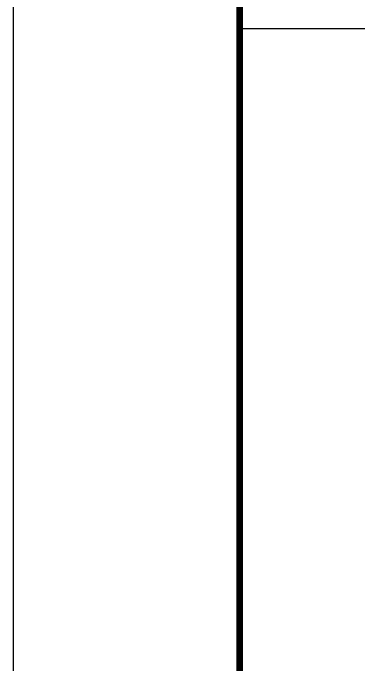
# Model space of a CAD drawing. Extents: x 0 to 13716, y 0 to 9144.
# Drawn here: x 0 to 582, y 3233 to 4330 of the extents above; entities that cross this region are included whole.
import ezdxf
from ezdxf.enums import TextEntityAlignment as Align

# ---------------------------------------------------------------- set-up
doc = ezdxf.new("R2010")
doc.units = 0
doc.header["$LTSCALE"] = 8
for name, color, linetype in [('EMS_BORDER', 7, 'CONTINUOUS'), ('EMS_OBJECT', 2, 'CONTINUOUS'), ('EMS_SHEET', 252, 'CONTINUOUS')]:
    doc.layers.add(name, color=color, linetype=linetype)
doc.styles.add('EMS', font='Romans.shx', dxfattribs={"width": 0.85, "height": 48})
doc.styles.add('EMS_STATUS', font='txt', dxfattribs={"oblique": 15, "height": 4.7625})

# ---------------------------------------------------------------- blocks, each defined once
blk = doc.blocks.new('EMS_BORDER')
at = {"layer": 'EMS_BORDER', "const_width": 0.762}
blk.add_lwpolyline([(900.7, 12.7), (26.4, 12.7, -0.414214), (25.4, 13.7), (25.4, 595.9, -0.414214), (26.4, 596.9), (900.7, 596.9, -0.414214), (901.7, 595.9), (901.7, 13.7, -0.414214)], format="xyb", close=True, dxfattribs=at)
at = {"layer": 'EMS_BORDER', "color": 7, "style": 'EMS_STATUS', "oblique": 15}
for tag, p in [('STATUSLINE1', (678.044, 46.717)), ('STATUSLINE2', (678.044, 40.367))]:
    blk.add_attdef(tag, text='', height=4.763, dxfattribs=at).set_placement(p, align=Align.CENTER)
at = {"layer": 'EMS_BORDER', "color": 2, "style": 'EMS', "width": 0.85}
for tag, p in [('SCALE', (608.159, 47.681)), ('DATE', (608.159, 36.579)), ('DRAWN', (608.159, 25.478)), ('CHECKED', (608.159, 14.376))]:
    blk.add_attdef(tag, text='', height=3.175, dxfattribs=at).set_placement(p, align=Align.CENTER)
at = {"layer": 'EMS_BORDER', "color": 7, "style": 'EMS', "width": 0.85}
for tag, height, p in [('DRAWINGTITLELINE1', 3.81, (856.166, 43.599)), ('DRAWINGTITLELINE2', 3.81, (856.166, 37.249)), ('DRAWINGTITLELINE3', 3.81, (856.166, 30.899)), ('PROJECTTITLELINE1', 3.81, (678.044, 23.597)), ('PROJECTTITLELINE2', 3.81, (678.044, 17.247)), ('DWGNO1', 3.969, (856.166, 15.251))]:
    blk.add_attdef(tag, text='', height=height, dxfattribs=at).set_placement(p, align=Align.CENTER)
blk.add_attdef('REV', text='', height=3.81, dxfattribs=at).set_placement((893.705, 17.144), align=Align.MIDDLE_CENTER)
at = {"layer": 'EMS_BORDER', "color": 2, "style": 'EMS', "oblique": 10, "width": 0.85}
blk.add_attdef('APP', text='', height=2.54, dxfattribs=at).set_placement((818.7, 15.959), align=Align.CENTER)

msp = doc.modelspace()

# ---------------------------------------------------------------- linework, layer by layer
at = {"layer": 'EMS_OBJECT'}
msp.add_line((381, 4303.423), (13525.5, 4303.423), dxfattribs=at)
at = {"layer": 'EMS_SHEET'}
msp.add_lwpolyline([(0, 9144), (0, 0), (13716, 0), (13716, 9144)], close=True, dxfattribs=at)

# ---------------------------------------------------------------- block references
at = {"layer": 'EMS_OBJECT', "xscale": 15, "yscale": 15, "zscale": 15}
msp.add_blockref('EMS_BORDER', (0, 0), dxfattribs=at)

doc.saveas('drawing.dxf')
